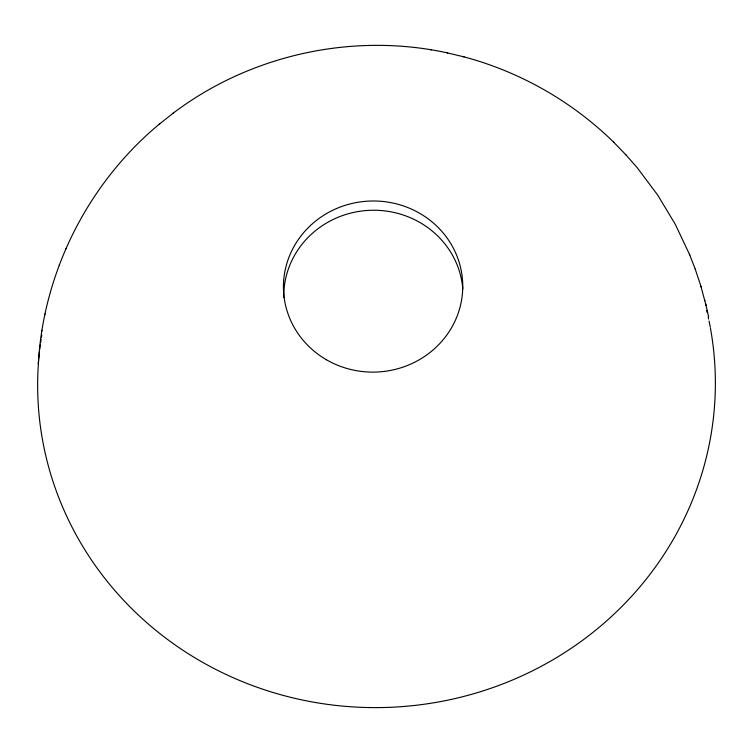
<?xml version="1.0" encoding="UTF-8"?>
<svg xmlns="http://www.w3.org/2000/svg" width="753" height="753" viewBox="0 0 753 753"><rect width="100%" height="100%" fill="white"/><g stroke="black" fill="none" stroke-linecap="round" stroke-linejoin="round"><path stroke-width="1.13" d="M38.252 363.69L39.608 347.66M39.674 347.058C48.973 260.849 92.873 179.063 159.721 123.812M44.888 314.5L45.001 313.916M41.857 330.812L41.961 330.294M65.756 249.102L65.982 248.565M59.271 265.075L59.478 264.576M172.748 113.524L173.199 113.148C250.354 54.696 353.148 32.134 447.687 52.955M159.288 124.179L173.199 113.148M463.566 56.776L464.102 56.899C520.088 71.855 572.016 101.439 613.45 141.959L613.893 142.421M430.707 49.745L431.262 49.867M447.141 52.832L464.102 56.899M625.545 154.44L637.311 167.834L657.736 195.14L675.29 224.309L689.739 254.919M613.45 141.959L625.959 154.864M695.207 269.047L700.667 285.396L706.079 305.567M689.475 254.25L695.414 269.583M704.789 300.174L704.94 300.729M700.874 286.121L701.099 286.949M706.672 310.424L707.227 312.646M705.665 303.675L708.601 316.853M283.777 297.36A89.663 85.56 -2 0 1 369.186 210.351A89.663 85.56 -2 0 1 462.794 288.719M710.418 328.082A338.878 323.376 -2 0 1 391.965 707.227A338.878 323.376 -2 0 1 38.723 359.445M38.817 358.334A338.878 323.376 -2 0 1 39.476 351.66M39.73 349.43A338.878 323.376 -2 0 1 40.285 344.968M40.587 342.737A338.878 323.376 -2 0 1 41.076 339.368M41.415 337.128A338.878 323.376 -2 0 1 41.782 334.897M708.197 316.975A338.878 323.376 -2 0 1 708.629 318.999M709.053 321.032A338.878 323.376 -2 0 1 710.239 327.075M326.425 359.755A89.663 85.56 -2 0 0 462.728 288.314A89.663 85.56 -2 0 0 330.134 211.584A89.663 85.56 -2 0 0 326.425 359.755"/></g></svg>
